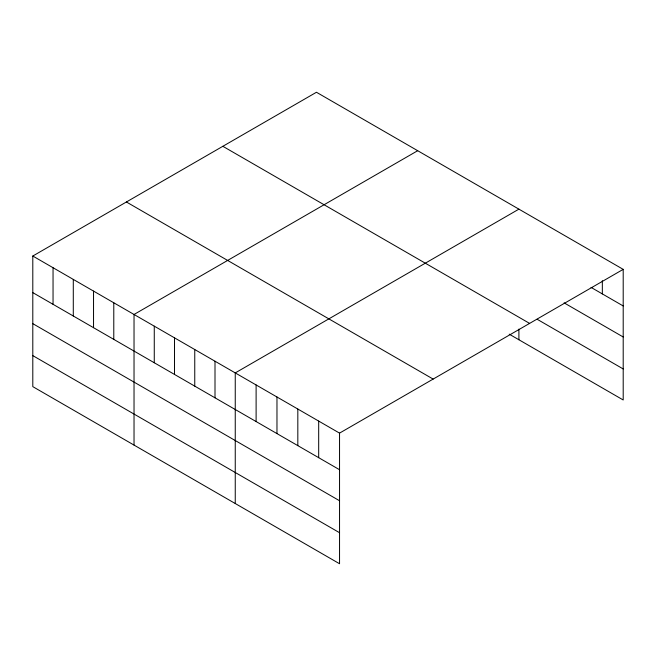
<?xml version="1.0" encoding="UTF-8"?>
<svg xmlns="http://www.w3.org/2000/svg" width="656" height="656" viewBox="0 0 656 656"><rect width="100%" height="100%" fill="white"/><g stroke="black" fill="none" stroke-linecap="round" stroke-linejoin="round"><path stroke-width="0.98" d="M32.8 256.029L339.546 433.124L339.546 563.742L32.8 386.638L32.8 256.029L316.454 92.258L623.2 269.362L623.2 399.971L509.228 334.166M417.683 150.708L134.029 314.47L134.029 445.08M518.904 209.149L235.25 372.911L235.25 503.529M339.546 433.124L623.2 269.362M591.04 287.385L623.2 305.95M564.103 302.859L623.2 336.979M537.157 319.267L623.2 368.943M222.851 146.304L529.597 323.4M126.403 201.982L433.149 379.086M32.8 292.625L339.546 469.721M32.8 323.654L339.546 500.749M32.8 355.618L339.546 532.713M602.339 280.694L602.339 293.913M518.904 329.091L518.904 339.759M318.685 421.086L318.685 457.683M297.824 409.041L297.824 445.637M276.971 396.995L276.971 433.591M256.111 384.957L256.111 421.554M215.004 361.226L215.004 397.823M194.758 349.533L194.758 386.13M174.512 337.848L174.512 374.445M154.267 326.163L154.267 362.752M113.783 302.785L113.783 339.382M93.537 291.092L93.537 327.688M73.292 279.407L73.292 316.003M53.046 267.722L53.046 304.31"/></g></svg>
